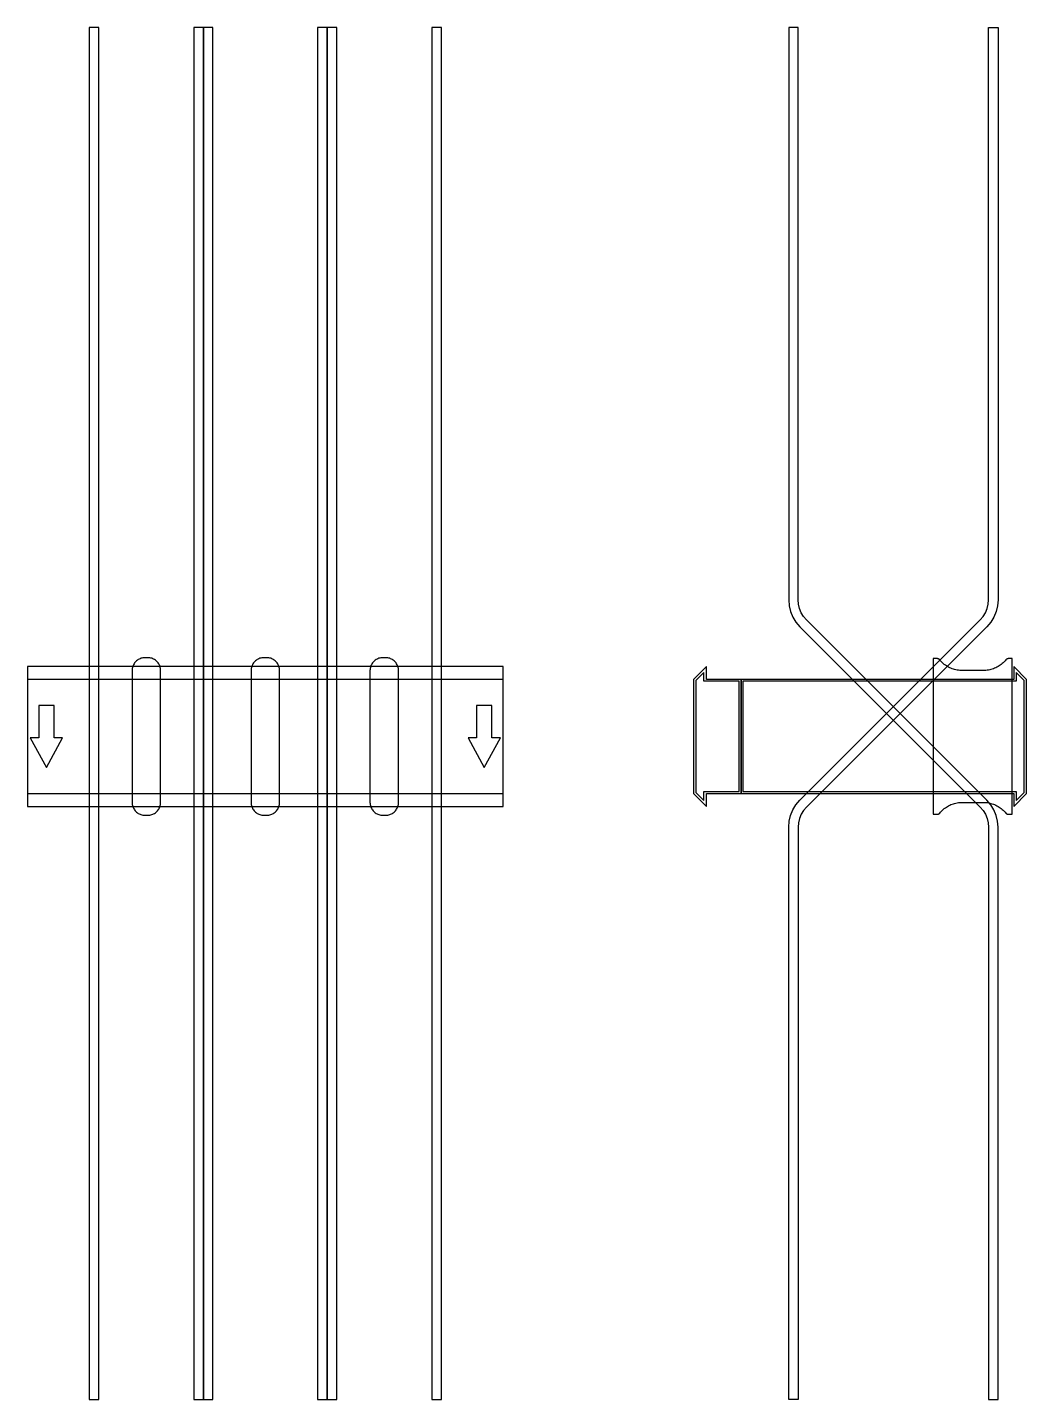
# Model space of a CAD drawing. Extents: x 0 to 1050, y -697 to 745.
import ezdxf

# ---------------------------------------------------------------- set-up
doc = ezdxf.new("R2010")
doc.units = 0
doc.layers.add('Halfen', color=7, linetype='CONTINUOUS')

msp = doc.modelspace()

# ---------------------------------------------------------------- linework, layer by layer
at = {"layer": 'Halfen', "color": 7}
for points in [[(75, -696.961), (75, 745.246), (65, 745.246), (65, -696.961)], [(185, -696.961), (185, 745.246), (175, 745.246), (175, -696.961)], [(195, -696.961), (195, 745.246), (185, 745.246), (185, -696.961)], [(315, -696.961), (315, 745.246), (305, 745.246), (305, -696.961)], [(325, -696.961), (325, 745.246), (315, 745.246), (315, -696.961)], [(435, -696.961), (435, 745.246), (425, 745.246), (425, -696.961)], [(1020, -696.961), (1020, -95.355), (1019.508, -89.098), (1018.042, -82.995), (1015.64, -77.196), (1012.361, -71.844), (1008.284, -67.071), (818.787, 122.426), (815.729, 126.006), (813.27, 130.02), (811.468, 134.369), (810.369, 138.947), (810, 143.64), (810, 206.246), (810, 745.246), (800, 745.246), (800, 206.246), (800, 143.64), (800.492, 137.382), (801.958, 131.279), (804.36, 125.48), (807.639, 120.128), (811.716, 115.355), (1001.213, -74.142), (1004.271, -77.722), (1006.73, -81.736), (1008.532, -86.085), (1009.631, -90.662), (1010, -95.355), (1010, -696.961)], [(800, -696.961), (800, -95.355), (800.492, -89.098), (801.958, -82.995), (804.36, -77.196), (807.639, -71.844), (811.716, -67.071), (1001.213, 122.426), (1004.271, 126.006), (1006.73, 130.02), (1008.532, 134.369), (1009.631, 138.947), (1010, 143.64), (1010, 206.246), (1010, 745.246), (1020, 745.246), (1020, 206.246), (1020, 143.64), (1019.508, 137.382), (1018.042, 131.279), (1015.64, 125.48), (1012.361, 120.128), (1008.284, 115.355), (818.787, -74.142), (815.729, -77.722), (813.27, -81.736), (811.468, -86.085), (810.369, -90.662), (810, -95.355), (810, -696.961)], [(0, -73.5), (500, -73.5), (500, 73.5), (0, 73.5)], [(140, -69.3), (140, -56.8), (140, 69.3), (139.958, 70.359), (139.834, 71.412), (139.627, 72.452), (139.339, 73.472), (138.972, 74.466), (138.529, 75.429), (138.011, 76.354), (137.422, 77.235), (136.765, 78.068), (136.046, 78.846), (135.268, 79.565), (134.435, 80.222), (133.554, 80.811), (132.629, 81.329), (131.666, 81.772), (130.672, 82.139), (129.652, 82.427), (128.612, 82.634), (127.559, 82.758), (126.5, 82.8), (123.5, 82.8), (122.441, 82.758), (121.388, 82.634), (120.348, 82.427), (119.328, 82.139), (118.334, 81.772), (117.371, 81.329), (116.446, 80.811), (115.565, 80.222), (114.732, 79.565), (113.954, 78.846), (113.235, 78.068), (112.578, 77.235), (111.989, 76.354), (111.471, 75.429), (111.028, 74.466), (110.661, 73.472), (110.373, 72.452), (110.166, 71.412), (110.042, 70.359), (110, 69.3), (110, -56.8), (110, -69.3), (110.042, -70.359), (110.166, -71.412), (110.373, -72.452), (110.661, -73.472), (111.028, -74.466), (111.471, -75.429), (111.989, -76.354), (112.578, -77.235), (113.235, -78.068), (113.954, -78.846), (114.732, -79.565), (115.565, -80.222), (116.446, -80.811), (117.371, -81.329), (118.334, -81.772), (119.328, -82.139), (120.348, -82.427), (121.388, -82.634), (122.441, -82.758), (123.5, -82.8), (126.5, -82.8), (127.559, -82.758), (128.612, -82.634), (129.652, -82.427), (130.672, -82.139), (131.666, -81.772), (132.629, -81.329), (133.554, -80.811), (134.435, -80.222), (135.268, -79.565), (136.046, -78.846), (136.765, -78.068), (137.422, -77.235), (138.011, -76.354), (138.529, -75.429), (138.972, -74.466), (139.339, -73.472), (139.627, -72.452), (139.834, -71.412), (139.958, -70.359), (140, -69.3)], [(265, -69.3), (265, -56.8), (265, 69.3), (264.958, 70.359), (264.834, 71.412), (264.627, 72.452), (264.339, 73.472), (263.972, 74.466), (263.529, 75.429), (263.011, 76.354), (262.422, 77.235), (261.765, 78.068), (261.046, 78.846), (260.268, 79.565), (259.435, 80.222), (258.554, 80.811), (257.629, 81.329), (256.666, 81.772), (255.672, 82.139), (254.652, 82.427), (253.612, 82.634), (252.559, 82.758), (251.5, 82.8), (248.5, 82.8), (247.441, 82.758), (246.388, 82.634), (245.348, 82.427), (244.328, 82.139), (243.334, 81.772), (242.371, 81.329), (241.446, 80.811), (240.565, 80.222), (239.732, 79.565), (238.954, 78.846), (238.235, 78.068), (237.578, 77.235), (236.989, 76.354), (236.471, 75.429), (236.028, 74.466), (235.661, 73.472), (235.373, 72.452), (235.166, 71.412), (235.042, 70.359), (235, 69.3), (235, -56.8), (235, -69.3), (235.042, -70.359), (235.166, -71.412), (235.373, -72.452), (235.661, -73.472), (236.028, -74.466), (236.471, -75.429), (236.989, -76.354), (237.578, -77.235), (238.235, -78.068), (238.954, -78.846), (239.732, -79.565), (240.565, -80.222), (241.446, -80.811), (242.371, -81.329), (243.334, -81.772), (244.328, -82.139), (245.348, -82.427), (246.388, -82.634), (247.441, -82.758), (248.5, -82.8), (251.5, -82.8), (252.559, -82.758), (253.612, -82.634), (254.652, -82.427), (255.672, -82.139), (256.666, -81.772), (257.629, -81.329), (258.554, -80.811), (259.435, -80.222), (260.268, -79.565), (261.046, -78.846), (261.765, -78.068), (262.422, -77.235), (263.011, -76.354), (263.529, -75.429), (263.972, -74.466), (264.339, -73.472), (264.627, -72.452), (264.834, -71.412), (264.958, -70.359), (265, -69.3)], [(390, -69.3), (390, -56.8), (390, 69.3), (389.958, 70.359), (389.834, 71.412), (389.627, 72.452), (389.339, 73.472), (388.972, 74.466), (388.529, 75.429), (388.011, 76.354), (387.422, 77.235), (386.765, 78.068), (386.046, 78.846), (385.268, 79.565), (384.435, 80.222), (383.554, 80.811), (382.629, 81.329), (381.666, 81.772), (380.672, 82.139), (379.652, 82.427), (378.612, 82.634), (377.559, 82.758), (376.5, 82.8), (373.5, 82.8), (372.441, 82.758), (371.388, 82.634), (370.348, 82.427), (369.328, 82.139), (368.334, 81.772), (367.371, 81.329), (366.446, 80.811), (365.565, 80.222), (364.732, 79.565), (363.954, 78.846), (363.235, 78.068), (362.578, 77.235), (361.989, 76.354), (361.471, 75.429), (361.028, 74.466), (360.661, 73.472), (360.373, 72.452), (360.166, 71.412), (360.042, 70.359), (360, 69.3), (360, -56.8), (360, -69.3), (360.042, -70.359), (360.166, -71.412), (360.373, -72.452), (360.661, -73.472), (361.028, -74.466), (361.471, -75.429), (361.989, -76.354), (362.578, -77.235), (363.235, -78.068), (363.954, -78.846), (364.732, -79.565), (365.565, -80.222), (366.446, -80.811), (367.371, -81.329), (368.334, -81.772), (369.328, -82.139), (370.348, -82.427), (371.388, -82.634), (372.441, -82.758), (373.5, -82.8), (376.5, -82.8), (377.559, -82.758), (378.612, -82.634), (379.652, -82.427), (380.672, -82.139), (381.666, -81.772), (382.629, -81.329), (383.554, -80.811), (384.435, -80.222), (385.268, -79.565), (386.046, -78.846), (386.765, -78.068), (387.422, -77.235), (388.011, -76.354), (388.529, -75.429), (388.972, -74.466), (389.339, -73.472), (389.627, -72.452), (389.834, -71.412), (389.958, -70.359), (390, -69.3)], [(750, -60), (750, 60), (713.5, 60), (713.5, 73.5), (700, 60), (700, -60), (713.5, -73.5), (713.5, -60)], [(1050, -60), (1050, 60), (1036.5, 73.5), (1036.5, 60), (750, 60), (750, -60), (1036.5, -60), (1036.5, -73.5)], [(1035, -81.8), (1035, 81.8), (1031, 81.8), (1030.846, 81.797), (1030.691, 81.786), (1030.538, 81.769), (1030.385, 81.746), (1030.234, 81.715), (1030.084, 81.678), (1029.936, 81.634), (1029.789, 81.584), (1029.646, 81.527), (1029.505, 81.464), (1029.366, 81.395), (1029.231, 81.32), (1029.1, 81.239), (1028.972, 81.153), (1028.848, 81.06), (1028.728, 80.963), (1028.613, 80.86), (1028.502, 80.752), (1028.397, 80.639), (1028.296, 80.522), (1027.41, 79.491), (1026.479, 78.5), (1025.505, 77.551), (1024.491, 76.646), (1023.437, 75.787), (1022.347, 74.975), (1021.222, 74.211), (1020.064, 73.499), (1018.876, 72.838), (1017.66, 72.23), (1016.418, 71.676), (1015.153, 71.178), (1013.867, 70.736), (1012.563, 70.351), (1011.243, 70.024), (1009.911, 69.756), (1008.567, 69.547), (1007.216, 69.397), (1005.859, 69.307), (1004.5, 69.277), (982.5, 69.277), (981.141, 69.307), (979.784, 69.397), (978.433, 69.547), (977.089, 69.756), (975.757, 70.024), (974.437, 70.351), (973.133, 70.736), (971.847, 71.178), (970.582, 71.676), (969.34, 72.23), (968.124, 72.838), (966.936, 73.499), (965.778, 74.211), (964.653, 74.975), (963.563, 75.787), (962.509, 76.646), (961.495, 77.551), (960.521, 78.5), (959.59, 79.491), (958.704, 80.522), (958.603, 80.639), (958.498, 80.752), (958.387, 80.86), (958.272, 80.963), (958.152, 81.06), (958.028, 81.153), (957.9, 81.239), (957.769, 81.32), (957.634, 81.395), (957.495, 81.464), (957.354, 81.527), (957.211, 81.584), (957.064, 81.634), (956.916, 81.678), (956.766, 81.715), (956.615, 81.746), (956.462, 81.769), (956.309, 81.786), (956.154, 81.797), (956, 81.8), (952, 81.8), (952, -81.8), (956, -81.8), (956.154, -81.797), (956.309, -81.786), (956.462, -81.769), (956.615, -81.746), (956.766, -81.715), (956.916, -81.678), (957.064, -81.634), (957.211, -81.584), (957.354, -81.527), (957.495, -81.464), (957.634, -81.395), (957.769, -81.32), (957.9, -81.239), (958.028, -81.153), (958.152, -81.06), (958.272, -80.963), (958.387, -80.86), (958.498, -80.752), (958.603, -80.639), (958.704, -80.522), (959.59, -79.491), (960.521, -78.5), (961.495, -77.551), (962.509, -76.646), (963.563, -75.787), (964.653, -74.975), (965.778, -74.211), (966.936, -73.499), (968.124, -72.838), (969.34, -72.23), (970.582, -71.676), (971.847, -71.178), (973.133, -70.736), (974.437, -70.351), (975.757, -70.024), (977.089, -69.756), (978.433, -69.547), (979.784, -69.397), (981.141, -69.307), (982.5, -69.277), (1004.5, -69.277), (1005.859, -69.307), (1007.216, -69.397), (1008.567, -69.547), (1009.911, -69.756), (1011.243, -70.024), (1012.563, -70.351), (1013.867, -70.736), (1015.153, -71.178), (1016.418, -71.676), (1017.66, -72.23), (1018.876, -72.838), (1020.064, -73.499), (1021.222, -74.211), (1022.347, -74.975), (1023.437, -75.787), (1024.491, -76.646), (1025.505, -77.551), (1026.479, -78.5), (1027.41, -79.491), (1028.296, -80.522), (1028.397, -80.639), (1028.502, -80.752), (1028.613, -80.86), (1028.728, -80.963), (1028.848, -81.06), (1028.972, -81.153), (1029.1, -81.239), (1029.231, -81.32), (1029.366, -81.395), (1029.505, -81.464), (1029.646, -81.527), (1029.789, -81.584), (1029.936, -81.634), (1030.084, -81.678), (1030.234, -81.715), (1030.385, -81.746), (1030.538, -81.769), (1030.691, -81.786), (1030.846, -81.797), (1031, -81.8)], [(0, -60), (500, -60), (500, 60), (0, 60)], [(748, -58), (748, 58), (711, 58), (711, 67.25), (702.5, 58.75), (702.5, -58.75), (711, -67.25), (711, -58)], [(1047.5, -58.75), (1047.5, 58.75), (1039, 67.25), (1039, 58), (752, 58), (752, -58), (1039, -58), (1039, -67.25)], [(20, -32.5), (37, -1.5), (28, -1.5), (28, 32.5), (12, 32.5), (12, -1.5), (3, -1.5)], [(480, -32.5), (497, -1.5), (488, -1.5), (488, 32.5), (472, 32.5), (472, -1.5), (463, -1.5)]]:
    msp.add_lwpolyline(points, close=True, dxfattribs=at)

doc.saveas('drawing.dxf')
